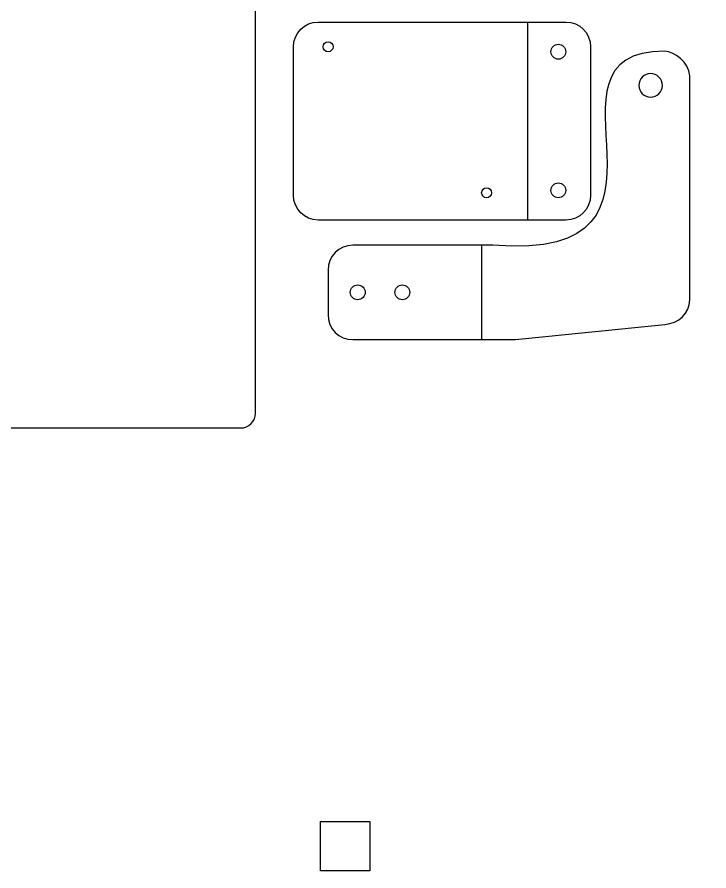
# Model space of a CAD drawing. Extents: x 129 to 1460, y 161 to 617.
# Drawn here: x 1310 to 1449.7, y 236.9 to 409.4 of the extents above; entities that cross this region are included whole.
import ezdxf

# ---------------------------------------------------------------- set-up
doc = ezdxf.new("R2010")
doc.units = 0
doc.layers.add('Layer_1', color=7, linetype='CONTINUOUS')

msp = doc.modelspace()

# ---------------------------------------------------------------- linework, layer by layer
at = {"layer": 'Layer_1', "color": 7}
for p, q in [((1358.154651, 329.362802), (1358.154651, 502.363365)), ((1370.815741, 408.36392), (1420.815739, 408.36392)), ((1419.315734, 403.86394), (1419.315734, 403.86394)), ((1365.81574, 373.363905), (1365.81574, 403.36393)), ((1372.815734, 402.363932), (1372.815734, 402.363932)), ((1425.81574, 403.36393), (1425.81574, 373.363905)), ((1437.938121, 397.941954), (1437.938121, 397.941954)), ((1445.832939, 352.260313), (1445.832939, 397.474853)), ((1419.315734, 375.863855), (1419.315734, 375.863855)), ((1365.81574, 373.363905), (1365.81574, 373.363905)), ((1404.81573, 372.863921), (1404.81573, 372.863921)), ((1420.815739, 368.363915), (1370.815741, 368.363915)), ((1395.158613, 363.260093), (1377.798616, 363.260093)), ((1397.798378, 363.260093), (1395.158613, 363.260093)), ((1406.059446, 363.260093), (1397.798378, 363.260093)), ((1372.79857, 358.260018), (1372.79857, 349.260319)), ((1377.298518, 353.760098), (1377.298518, 353.760098)), ((1386.298613, 353.760098), (1386.298613, 353.760098)), ((1410.65933, 344.260244), (1440.832865, 347.260238)), ((1377.798616, 344.260244), (1395.158613, 344.260244)), ((1395.158613, 344.260244), (1397.798378, 344.260244)), ((1397.798378, 344.260244), (1401.978795, 344.260244)), ((1401.978795, 344.260244), (1410.65933, 344.260244)), ((1264.207163, 326.363085), (1355.122822, 326.363085))]:
    msp.add_line(p, q, dxfattribs=at)
at = {"layer": 'Layer_1', "color": 2}
for p, q in [((1413.055933, 408.36392), (1413.055933, 368.363918)), ((1403.798564, 363.260093), (1403.798564, 344.260244))]:
    msp.add_line(p, q, dxfattribs=at)
at = {"layer": 'Layer_1', "color": 5}
for p, q in [((1371.270788, 246.885802), (1381.270788, 246.885802)), ((1371.270788, 236.885802), (1371.270788, 246.885802)), ((1381.270788, 246.885802), (1381.270788, 236.885802)), ((1381.270788, 236.885802), (1371.270788, 236.885802))]:
    msp.add_line(p, q, dxfattribs=at)
at = {"layer": 'Layer_1', "color": 7}
for points in [[(1365.81574, 403.36393), (1365.81574, 406.133913), (1368.045741, 408.36392), (1370.815741, 408.36392)], [(1420.815739, 408.36392), (1423.585739, 408.36392), (1425.81574, 406.133913), (1425.81574, 403.36393)], [(1371.815736, 403.36393), (1371.815737, 403.916213), (1372.263451, 404.363927), (1372.815734, 404.363928)], [(1372.815734, 404.363928), (1373.368019, 404.363929), (1373.815734, 403.916214), (1373.815735, 403.36393)], [(1417.815735, 402.363957), (1417.815744, 403.192378), (1418.487314, 403.86394), (1419.315734, 403.86394)], [(1419.315734, 403.86394), (1420.144155, 403.86394), (1420.815725, 403.192378), (1420.815734, 402.363957)], [(1372.815734, 402.363932), (1372.263451, 402.363933), (1371.815737, 402.811647), (1371.815736, 403.36393)], [(1373.815735, 403.36393), (1373.815734, 402.811646), (1373.368019, 402.363932), (1372.815734, 402.363932)], [(1440.832865, 402.474927), (1412.246322, 402.543564), (1449.717982, 359.888638), (1406.059446, 363.260093)], [(1418.25507, 401.30329), (1417.973766, 401.584597), (1417.815732, 401.966131), (1417.815735, 402.363957)], [(1420.815734, 402.363957), (1420.815737, 401.966131), (1420.657703, 401.584597), (1420.376398, 401.30329)], [(1445.832939, 397.474853), (1445.832939, 400.244864), (1442.526762, 402.455877), (1440.832865, 402.474927)], [(1419.315734, 400.863946), (1418.917908, 400.863946), (1418.536375, 401.021983), (1418.25507, 401.30329)], [(1420.376398, 401.30329), (1420.095094, 401.021983), (1419.713561, 400.863946), (1419.315734, 400.863946)], [(1436.258741, 397.246334), (1435.813341, 396.800935), (1435.563118, 396.196844), (1435.563118, 395.566954)], [(1437.938121, 397.941954), (1437.308231, 397.941955), (1436.70414, 397.691733), (1436.258741, 397.246334)], [(1440.313121, 395.566954), (1440.31312, 396.87863), (1439.249797, 397.941954), (1437.938121, 397.941954)], [(1435.563118, 395.566954), (1435.563118, 394.937065), (1435.813341, 394.332974), (1436.258741, 393.887575)], [(1437.938121, 393.191954), (1439.249797, 393.191955), (1440.31312, 394.255278), (1440.313121, 395.566954)], [(1436.258741, 393.887575), (1436.70414, 393.442176), (1437.308231, 393.191954), (1437.938121, 393.191954)], [(1403.815729, 373.863919), (1403.81573, 374.416203), (1404.263445, 374.863917), (1404.81573, 374.863917)], [(1404.81573, 374.863917), (1405.368013, 374.863915), (1405.815726, 374.416202), (1405.815728, 373.863919)], [(1417.815735, 374.363861), (1417.815738, 375.192286), (1418.48731, 375.863855), (1419.315734, 375.863855)], [(1419.315734, 372.863861), (1418.487307, 372.863861), (1417.815735, 373.535434), (1417.815735, 374.363861)], [(1419.315734, 375.863855), (1420.144159, 375.863855), (1420.815731, 375.192286), (1420.815734, 374.363861)], [(1420.815734, 374.363861), (1420.815734, 373.535434), (1420.144161, 372.863861), (1419.315734, 372.863861)], [(1370.815741, 368.363915), (1368.045741, 368.363915), (1365.81574, 370.593923), (1365.81574, 373.363905)], [(1404.81573, 372.863921), (1404.263445, 372.86392), (1403.81573, 373.311634), (1403.815729, 373.863919)], [(1405.815728, 373.863919), (1405.815726, 373.311635), (1405.368013, 372.863922), (1404.81573, 372.863921)], [(1425.81574, 373.363905), (1425.81574, 370.593923), (1423.585739, 368.363915), (1420.815739, 368.363915)], [(1377.798616, 363.260093), (1375.028633, 363.260093), (1372.79857, 361.030001), (1372.79857, 358.260018)], [(1377.737858, 352.699427), (1377.456551, 352.980734), (1377.298515, 353.362269), (1377.298518, 353.760098)], [(1377.298518, 353.760098), (1377.298528, 354.588523), (1377.970105, 355.260087), (1378.798529, 355.260081)], [(1378.798529, 355.260081), (1379.626943, 355.260071), (1380.298503, 354.588512), (1380.298512, 353.760098)], [(1380.298512, 353.760098), (1380.298518, 352.931673), (1379.626954, 352.260096), (1378.798529, 352.260087)], [(1386.737953, 352.699427), (1386.456646, 352.980734), (1386.29861, 353.362269), (1386.298613, 353.760098)], [(1386.298613, 353.760098), (1386.298623, 354.588523), (1386.970199, 355.260087), (1387.798624, 355.260081)], [(1387.798624, 355.260081), (1388.627038, 355.260071), (1389.298598, 354.588512), (1389.298607, 353.760098)], [(1389.298607, 353.760098), (1389.298613, 352.931673), (1388.627049, 352.260096), (1387.798624, 352.260087)], [(1378.798529, 352.260087), (1378.400701, 352.260084), (1378.019165, 352.418119), (1377.737858, 352.699427)], [(1387.798624, 352.260087), (1387.400796, 352.260084), (1387.01926, 352.418119), (1386.737953, 352.699427)], [(1440.832865, 347.260238), (1443.589244, 347.534304), (1445.832939, 349.49033), (1445.832939, 352.260313)], [(1372.79857, 349.260319), (1372.79857, 346.490336), (1375.033205, 344.100929), (1377.798616, 344.260244)], [(1355.122822, 326.363085), (1356.802327, 326.363085), (1358.154651, 327.700804), (1358.154651, 329.362802)]]:
    msp.add_open_spline(points, degree=3, dxfattribs=at)

doc.saveas('drawing.dxf')
